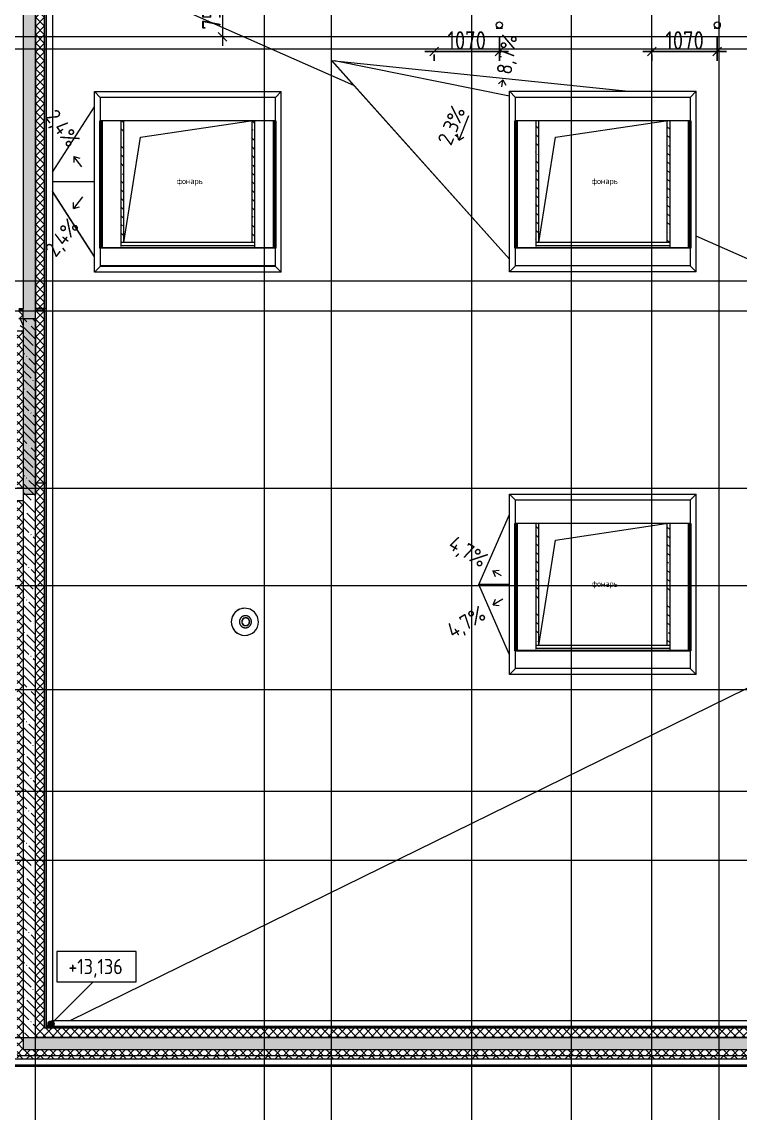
# Model space of a CAD drawing. Header units: millimetres. Extents: x -68946 to 690821, y -552984 to 293768.
# Drawn here: x 137493 to 149263, y -534997 to -517112 of the extents above; entities that cross this region are included whole.
import ezdxf

# ---------------------------------------------------------------- set-up
doc = ezdxf.new("R2010")
doc.units = ezdxf.units.MM
doc.linetypes.add('200_ШТРИХ_ш1п0_6_', pattern=[8, 5, -3])
doc.linetypes.add('ADSK_Линия сетки', pattern=[2500, 2000, -250, 0, -250])
doc.layers.get('Defpoints').update_dxf_attribs({"color": 250})
for name, color, linetype, lineweight in [('Аннотация', 250, 'Continuous', 20), ('Крыша', 7, 'Continuous', 5), ('Линии', 7, 'Continuous', 5), ('Обобщенные модели', 250, 'Continuous', 9), ('Оборудование', 7, 'Continuous', 9), ('Ограждение', 7, 'Continuous', 5), ('Окна', 7, 'Continuous', 5), ('Оси', 250, 'Continuous', 9), ('Отметки', 7, 'Continuous', 9), ('Размеры', 7, 'Continuous', 9), ('Стены внутренние', 7, 'Continuous', 9), ('Стены наружные', 7, 'Continuous', 9), ('Стены несущие', 7, 'Continuous', 13), ('Стены отделка', 7, 'Continuous', 13), ('Стены перегородки', 7, 'Continuous', 13), ('Стены штриховка', 250, 'Continuous', 9), ('Узлы', 250, 'Continuous', 18)]:
    doc.layers.add(name, color=color, linetype=linetype, lineweight=lineweight)
doc.styles.add('GOST Common_1', font='', dxfattribs={"width": 0.9, "height": 250})
doc.styles.add('GOST Common_2', font='', dxfattribs={"width": 0.8, "height": 350})
doc.styles.add('ISOCPEUR', font='isocpeur.ttf', dxfattribs={"width": 0.8, "height": 100})
doc.styles.add('ISOCPEUR_1', font='isocpeur.ttf', dxfattribs={"width": 0.9, "height": 250})
doc.styles.add('А3', font='ГОСТ тип А.ttf')
doc.styles.get('GOST Common_1').set_extended_font_data('GOST Common')
doc.styles.get('GOST Common_2').set_extended_font_data('GOST Common')
doc.dimstyles.new('ADSK_Основной_2_мм_1', dxfattribs={"dimscale": 304.8, "dimtxt": 201.142999, "dimasz": 0.463911, "dimexe": 0.492126, "dimexo": 0.492126, "dimgap": 0.098425, "dimtad": 1, "dimdec": 0, "dimdsep": 46, "dimtxsty": 'GOST Common_2', "dimblk1": 'OBLIQUE', "dimblk2": 'OBLIQUE', "dimsah": 1, "dimcen": 0.09, "dimdle": 0.492126, "dimazin": 0, "dimtfac": 1, "dimtdec": 4, "dimtix": 1, "dimtmove": 0, "dimatfit": 3, "dimfxl": 1, "dimtvp": 1, "dimtolj": 1, "dimtzin": 0, "dimlwd": 9, "dimlwe": 9, "dimarcsym": 2})
doc.dimstyles.new('ADSK_Основной_2_мм_2', dxfattribs={"dimscale": 304.8, "dimtxt": 201.142999, "dimasz": 0.463911, "dimexe": 0.492126, "dimexo": 0.492126, "dimgap": 0.098425, "dimtad": 1, "dimdec": 0, "dimdsep": 46, "dimtxsty": 'GOST Common_2', "dimblk1": 'OBLIQUE', "dimblk2": 'OBLIQUE', "dimsah": 1, "dimcen": 0.09, "dimdle": 0.492126, "dimazin": 0, "dimtfac": 1, "dimtdec": 4, "dimtix": 1, "dimtmove": 0, "dimatfit": 3, "dimfxl": 1, "dimtvp": 1, "dimtolj": 1, "dimtzin": 0, "dimarcsym": 2})
pattern_1 = [(45, (23667.23, -543980.64), (-70.71068, 70.71068), []), (135, (23667.23, -543980.64), (-70.71068, -70.71068), [])]
pattern_2 = [(135, (23667.23, -543980.64), (-142.56192, -142.56192), []), (135, (23809.8, -543980.64), (-142.56192, -142.56192), [252.016, -50.403, 3.353, -47.05])]

# ---------------------------------------------------------------- blocks, each defined once
blk = doc.blocks.new('_Wn_-As_OpeningMEP_floor__Rectangular - _Wn_-As_OpeningMEP_floor__Rectangular-37757487-АР3_Кладочный план кровли _17_930 С2-3')
at = {"layer": 'Узлы', "lineweight": 5}
for p, q in [((-776, 776), (1030, 1047)), ((-1050, -950), (-776, 776))]:
    blk.add_line(p, q, dxfattribs=at)
blk = doc.blocks.new('Обобщенные модели 9 - Обобщенные модели 1-37758781-АР3_Кладочный план кровли _17_930 С2-3')
at = {"layer": 'Обобщенные модели', "lineweight": 13}
for p, q in [((115126, 23164), (115126, 23250)), ((115146, 23250), (115126, 23250)), ((117646, 23250), (115446, 23250)), ((117966, 23250), (117946, 23250)), ((117966, 23250), (117966, 23164))]:
    blk.add_line(p, q, dxfattribs=at)
blk = doc.blocks.new('Обобщенные модели 10 - Обобщенные модели 2-37758816-АР3_Кладочный план кровли _17_930 С2-3')
at = {"layer": 'Обобщенные модели'}
for p, q in [((115116, 25247), (115116, 25630)), ((117976, 25630), (115116, 25630)), ((117976, 25630), (117976, 25247)), ((117976, 25247), (115116, 25247)), ((115146, 23188), (115146, 25247)), ((115446, 25247), (115446, 23188)), ((117646, 23182), (117646, 25247)), ((117946, 25247), (117946, 23182)), ((115116, 23157), (115116, 23158)), ((117976, 23158), (115116, 23158)), ((115116, 22870), (115116, 23157)), ((117976, 23157), (115116, 23157)), ((115121, 23159), (115121, 23160)), ((117971, 23160), (115121, 23160)), ((115121, 23157), (115121, 23159)), ((117971, 23159), (115121, 23159)), ((115126, 23160), (115126, 23164)), ((117966, 23164), (115126, 23164)), ((117966, 23160), (115126, 23160)), ((115146, 23164), (115146, 23188)), ((117646, 23200), (115446, 23200)), ((117946, 23182), (117946, 23164)), ((117966, 23164), (117966, 23160)), ((117971, 23160), (117971, 23159)), ((117971, 23159), (117971, 23157)), ((117976, 23158), (117976, 23157)), ((117976, 23157), (117976, 22870)), ((117976, 22870), (115116, 22870))]:
    blk.add_line(p, q, dxfattribs=at)
blk = doc.blocks.new('Обобщенные модели 11 - Обобщенные модели 1-37759055-АР3_Кладочный план кровли _17_930 С2-3')
at = {"layer": 'Обобщенные модели', "lineweight": 13}
for p, q in [((121926, 23164), (121926, 23250)), ((121946, 23250), (121926, 23250)), ((124446, 23250), (122246, 23250)), ((124766, 23250), (124746, 23250)), ((124766, 23250), (124766, 23164))]:
    blk.add_line(p, q, dxfattribs=at)
blk = doc.blocks.new('Обобщенные модели 12 - Обобщенные модели 2-37759090-АР3_Кладочный план кровли _17_930 С2-3')
at = {"layer": 'Обобщенные модели'}
for p, q in [((121916, 25247), (121916, 25630)), ((124776, 25630), (121916, 25630)), ((124776, 25630), (124776, 25247)), ((124776, 25247), (121916, 25247)), ((121946, 23188), (121946, 25247)), ((122246, 25247), (122246, 23188)), ((124446, 23182), (124446, 25247)), ((124746, 25247), (124746, 23182)), ((121916, 23157), (121916, 23158)), ((124776, 23158), (121916, 23158)), ((121916, 22870), (121916, 23157)), ((124776, 23157), (121916, 23157)), ((121921, 23159), (121921, 23160)), ((124771, 23160), (121921, 23160)), ((121921, 23157), (121921, 23159)), ((124771, 23159), (121921, 23159)), ((121926, 23160), (121926, 23164)), ((124766, 23164), (121926, 23164)), ((124766, 23160), (121926, 23160)), ((121946, 23164), (121946, 23188)), ((124446, 23200), (122246, 23200)), ((124746, 23182), (124746, 23164)), ((124766, 23164), (124766, 23160)), ((124771, 23160), (124771, 23159)), ((124771, 23159), (124771, 23157)), ((124776, 23158), (124776, 23157)), ((124776, 23157), (124776, 22870)), ((124776, 22870), (121916, 22870))]:
    blk.add_line(p, q, dxfattribs=at)
blk = doc.blocks.new('Обобщенные модели 15 - Обобщенные модели 1-37759519-АР3_Кладочный план кровли _17_930 С2-3')
at = {"layer": 'Обобщенные модели', "lineweight": 13}
for p, q in [((121926, 16564), (121926, 16650)), ((121946, 16650), (121926, 16650)), ((124446, 16650), (122246, 16650)), ((124766, 16650), (124746, 16650)), ((124766, 16650), (124766, 16564))]:
    blk.add_line(p, q, dxfattribs=at)
blk = doc.blocks.new('Обобщенные модели 16 - Обобщенные модели 2-37759554-АР3_Кладочный план кровли _17_930 С2-3')
at = {"layer": 'Обобщенные модели'}
for p, q in [((121916, 18647), (121916, 19030)), ((124776, 19030), (121916, 19030)), ((124776, 19030), (124776, 18647)), ((124776, 18647), (121916, 18647)), ((121946, 16588), (121946, 18647)), ((122246, 18647), (122246, 16588)), ((124446, 16582), (124446, 18647)), ((124746, 18647), (124746, 16582)), ((121916, 16557), (121916, 16558)), ((124776, 16558), (121916, 16558)), ((121916, 16270), (121916, 16557)), ((124776, 16557), (121916, 16557)), ((121921, 16559), (121921, 16560)), ((124771, 16560), (121921, 16560)), ((121921, 16557), (121921, 16559)), ((124771, 16559), (121921, 16559)), ((121926, 16560), (121926, 16564)), ((124766, 16564), (121926, 16564)), ((124766, 16560), (121926, 16560)), ((121946, 16564), (121946, 16588)), ((124446, 16600), (122246, 16600)), ((124746, 16582), (124746, 16564)), ((124766, 16564), (124766, 16560)), ((124771, 16560), (124771, 16559)), ((124771, 16559), (124771, 16557)), ((124776, 16558), (124776, 16557)), ((124776, 16557), (124776, 16270)), ((124776, 16270), (121916, 16270))]:
    blk.add_line(p, q, dxfattribs=at)
blk = doc.blocks.new('Ограждение - Ограждение-38154876-АР3_Кладочный план кровли _17_930 С2-3')
at = {"layer": 'Ограждение'}
for p, q in [((115016, 22765), (115016, 25725)), ((115116, 25625), (115016, 25725)), ((115016, 25725), (118076, 25725)), ((117976, 25625), (118076, 25725)), ((118076, 22765), (118076, 25725)), ((115116, 22865), (115016, 22765)), ((118076, 22765), (115016, 22765)), ((115116, 22870), (115116, 22865)), ((115116, 22865), (117976, 22865)), ((117976, 22870), (117976, 22865)), ((118076, 22765), (117976, 22865))]:
    blk.add_line(p, q, dxfattribs=at)
blk = doc.blocks.new('Ограждение - Ограждение-38154886-АР3_Кладочный план кровли _17_930 С2-3')
at = {"layer": 'Ограждение'}
for p, q in [((121816, 22770), (121816, 25730)), ((121916, 25630), (121816, 25730)), ((121816, 25730), (124876, 25730)), ((124776, 25630), (124876, 25730)), ((124876, 22770), (124876, 25730)), ((121916, 22870), (121816, 22770)), ((124876, 22770), (121816, 22770)), ((124876, 22770), (124776, 22870))]:
    blk.add_line(p, q, dxfattribs=at)
blk = doc.blocks.new('Ограждение - Ограждение-38154896-АР3_Кладочный план кровли _17_930 С2-3')
at = {"layer": 'Ограждение'}
for p, q in [((121816, 16170), (121816, 19130)), ((121916, 19030), (121816, 19130)), ((121816, 19130), (124876, 19130)), ((124776, 19030), (124876, 19130)), ((124876, 16170), (124876, 19130)), ((121916, 16270), (121816, 16170)), ((124876, 16170), (121816, 16170)), ((124876, 16170), (124776, 16270))]:
    blk.add_line(p, q, dxfattribs=at)
blk = doc.blocks.new('Ограждение - Ограждение-38231326-АР3_Кладочный план кровли _17_930 С2-3')
at = {"layer": 'Ограждение'}
for p, q in [((114228, 10403), (114228, 27197)), ((114328, 27097), (114328, 10503)), ((114328, 10503), (114228, 10403)), ((136230, 10403), (114228, 10403)), ((114328, 10503), (136230, 10503))]:
    blk.add_line(p, q, dxfattribs=at)
blk = doc.blocks.new('TN_Аэратор кровельный ТехноНИКОЛЬ - Аэратор кровельный ТехноНИКОЛЬ 160х460мм-36023644-АР3_Кладочный план кровли _17_930 С2-3')
at = {"layer": 'Оборудование'}
for p, q in [((74130, 40915), (74130, 40915)), ((74175, 40763), (74175, 40763)), ((74200, 40636), (74200, 40636)), ((74216, 40478), (74217, 40478))]:
    blk.add_line(p, q, dxfattribs=at)
at = {"layer": 'Оборудование', "flags": 128}
for points in [[(74281, 40698), (74281, 40702), (74281, 40706), (74281, 40710), (74280, 40714), (74279, 40718), (74279, 40722), (74278, 40726), (74276, 40729), (74275, 40733), (74274, 40737), (74272, 40740), (74270, 40744), (74268, 40747), (74266, 40751), (74264, 40754), (74262, 40757), (74259, 40760), (74257, 40764), (74254, 40766), (74251, 40769), (74249, 40772), (74246, 40775), (74242, 40777), (74239, 40779), (74236, 40781), (74233, 40784), (74229, 40785), (74226, 40787), (74222, 40789), (74218, 40790), (74215, 40792), (74211, 40793), (74207, 40794), (74203, 40795), (74199, 40796), (74196, 40796), (74192, 40797), (74188, 40797), (74184, 40797), (74180, 40797), (74176, 40797), (74172, 40797), (74168, 40796), (74164, 40795), (74160, 40795), (74156, 40794), (74153, 40792), (74149, 40791), (74145, 40790), (74142, 40788), (74138, 40786), (74135, 40785), (74131, 40783), (74128, 40781), (74125, 40778), (74121, 40776), (74118, 40773), (74115, 40771), (74113, 40768), (74110, 40765), (74107, 40762), (74105, 40759), (74102, 40756), (74100, 40753), (74098, 40749), (74096, 40746), (74094, 40742), (74093, 40739), (74091, 40735), (74090, 40732), (74088, 40728), (74087, 40724), (74086, 40720), (74086, 40716), (74085, 40712), (74084, 40708), (74084, 40705), (74084, 40701), (74084, 40698)], [(74084, 40698), (74084, 40695), (74084, 40691), (74085, 40687), (74085, 40683), (74086, 40679), (74087, 40675), (74088, 40671), (74089, 40667), (74090, 40664), (74092, 40660), (74093, 40656), (74095, 40653), (74097, 40649), (74099, 40646), (74101, 40643), (74104, 40640), (74106, 40636), (74108, 40633), (74111, 40630), (74114, 40628), (74117, 40625), (74120, 40622), (74123, 40620), (74126, 40618), (74129, 40615), (74133, 40613), (74136, 40611), (74140, 40610), (74143, 40608), (74147, 40606), (74151, 40605), (74154, 40604), (74158, 40603), (74162, 40602), (74166, 40601), (74170, 40601), (74174, 40600), (74178, 40600), (74182, 40600), (74186, 40600), (74189, 40600), (74193, 40600), (74197, 40601), (74201, 40601), (74205, 40602), (74209, 40603), (74213, 40604), (74216, 40606), (74220, 40607), (74224, 40609), (74227, 40610), (74231, 40612), (74234, 40614), (74238, 40616), (74241, 40619), (74244, 40621), (74247, 40624), (74250, 40626), (74253, 40629), (74255, 40632), (74258, 40635), (74261, 40638), (74263, 40641), (74265, 40644), (74267, 40648), (74269, 40651), (74271, 40654), (74273, 40658), (74274, 40662), (74276, 40665), (74277, 40669), (74278, 40673), (74279, 40677), (74280, 40681), (74280, 40684), (74281, 40688), (74281, 40692), (74281, 40696), (74281, 40698)]]:
    blk.add_lwpolyline(points, dxfattribs=at)
at = {"layer": 'Оборудование'}
for centre, major_axis, start_param, end_param in [((74173, 40697), (-43, 218), 4.516907, 7.6585), ((74173, 40697), (-43, 218), 0.253317, 1.375315), ((74173, 40697), (-43, 218), 6.087704, 6.312103), ((74173, 40697), (-43, 218), 1.375315, 4.516907), ((74173, 40697), (-43, 218), 1.375315, 2.721712), ((74187, 40699), (-12.6, 63.8), 6.087704, 7.6585), ((74187, 40699), (-12.6, 63.8), 1.375315, 3.33881), ((74188, 40699), (-12.6, 63.8), 4.516907, 7.6585), ((74188, 40699), (-12.6, 63.8), 1.375315, 4.516907), ((74188, 40699), (-12, 60.8), 4.516907, 7.6585), ((74188, 40699), (-12, 60.8), 1.375315, 4.516907), ((74187, 40699), (-12, 60.8), 4.516907, 5.933399), ((74187, 40699), (-12, 60.8), 3.172849, 4.516907), ((74173, 40697), (-43, 218), 2.946111, 3.170511)]:
    blk.add_ellipse(centre, major_axis=major_axis, ratio=0.999485, start_param=start_param, end_param=end_param, dxfattribs=at)
blk = doc.blocks.new('Высотные отметки - Рамка-32693647-АР3_Кладочный план кровли _17_930 С2-3')
at = {"layer": 'Аннотация'}
for p, q in [((-6.5, 0), (-6.5, 5)), ((-6.5, 5), (6.5, 5)), ((6.5, 5), (6.5, 0)), ((6.5, 0), (-6.5, 0))]:
    blk.add_line(p, q, dxfattribs=at)
blk = doc.blocks.new('_Oblique')
at = {"color": 0, "linetype": 'ByBlock', "lineweight": -2}
blk.add_line((-0.5, -0.5), (0.5, 0.5), dxfattribs=at)
blk = doc.blocks.new('*D6278')
at = {"layer": 'Defpoints', "color": 0, "lineweight": 30, "transparency": 16777216}
for p in [(139917, -516606), (140781, -517356), (140881, -517356)]:
    blk.add_point(p, dxfattribs=at)
at = {"layer": 'Размеры', "color": 0, "lineweight": 9, "transparency": 16777216}
for p, q in [((140781, -516456), (140781, -517506)), ((140067, -516606), (140931, -516606)), ((140731, -517356), (140631, -517356))]:
    blk.add_line(p, q, dxfattribs=at)
at = {"layer": 'Размеры', "color": 0, "lineweight": 9, "transparency": 16777216, "xscale": 141.4, "yscale": 141.4, "zscale": 141.4}
for p, rotation in [((140781, -516606), 90), ((140781, -517356), 270)]:
    blk.add_blockref('_Oblique', p, dxfattribs=dict(at, rotation=rotation))
at = {"layer": 'Размеры', "color": 0, "transparency": 16777216, "insert": (140599, -516981), "char_height": 304.8, "width": 454.11, "attachment_point": 5, "rotation": 90, "style": 'А3'}
blk.add_mtext('\\A1;750', dxfattribs=at)
blk = doc.blocks.new('*D6198')
at = {"layer": 'Defpoints', "color": 0, "lineweight": 30, "transparency": 16777216}
for p in [(148887, -517214), (147817, -517500), (148887, -517600)]:
    blk.add_point(p, dxfattribs=at)
at = {"layer": 'Размеры', "color": 0, "lineweight": -2, "transparency": 16777216}
for p, q in [((148887, -517364), (148887, -517750)), ((147667, -517600), (149037, -517600)), ((147817, -517650), (147817, -517750))]:
    blk.add_line(p, q, dxfattribs=at)
at = {"layer": 'Размеры', "color": 0, "lineweight": -2, "transparency": 16777216, "xscale": 141.4, "yscale": 141.4, "zscale": 141.4, "rotation": 180}
blk.add_blockref('_Oblique', (147817, -517600), dxfattribs=at)
at = {"layer": 'Размеры', "color": 0, "lineweight": -2, "transparency": 16777216, "xscale": 141.4, "yscale": 141.4, "zscale": 141.4}
blk.add_blockref('_Oblique', (148887, -517600), dxfattribs=at)
at = {"layer": 'Размеры', "color": 0, "transparency": 16777216, "insert": (148352, -517418), "char_height": 304.8, "width": 560.47, "attachment_point": 5, "style": 'А3'}
blk.add_mtext('\\A1;1070', dxfattribs=at)
blk = doc.blocks.new('*D6407')
at = {"layer": 'Defpoints', "color": 0, "lineweight": 30, "transparency": 16777216}
for p in [(168637, -528836), (168917, -529106), (168917, -529724)]:
    blk.add_point(p, dxfattribs=at)
at = {"layer": 'Размеры', "color": 0, "lineweight": 9, "transparency": 16777216}
for p, q in [((168637, -528986), (168637, -529874)), ((168917, -529256), (168917, -529874)), ((168637, -529724), (109903, -529724)), ((168917, -529724), (168487, -529724))]:
    blk.add_line(p, q, dxfattribs=at)
at = {"layer": 'Размеры', "color": 0, "lineweight": 9, "transparency": 16777216, "xscale": 141.4, "yscale": 141.4, "zscale": 141.4, "rotation": 180}
blk.add_blockref('_Oblique', (168637, -529724), dxfattribs=at)
at = {"layer": 'Размеры', "color": 0, "lineweight": 9, "transparency": 16777216, "xscale": 141.4, "yscale": 141.4, "zscale": 141.4}
blk.add_blockref('_Oblique', (168917, -529724), dxfattribs=at)
at = {"layer": 'Размеры', "color": 0, "transparency": 16777216, "insert": (110223, -529541), "char_height": 304.8, "attachment_point": 5, "style": 'А3'}
blk.add_mtext('\\A1;280', dxfattribs=at)
blk = doc.blocks.new('*D6430')
at = {"layer": 'Defpoints', "color": 0, "lineweight": 30, "transparency": 16777216}
for p in [(145317, -517214), (144247, -517500), (145317, -517600)]:
    blk.add_point(p, dxfattribs=at)
at = {"layer": 'Размеры', "color": 0, "lineweight": -2, "transparency": 16777216}
for p, q in [((145317, -517364), (145317, -517750)), ((144097, -517600), (145467, -517600)), ((144247, -517650), (144247, -517750))]:
    blk.add_line(p, q, dxfattribs=at)
at = {"layer": 'Размеры', "color": 0, "lineweight": -2, "transparency": 16777216, "xscale": 141.4, "yscale": 141.4, "zscale": 141.4, "rotation": 180}
blk.add_blockref('_Oblique', (144247, -517600), dxfattribs=at)
at = {"layer": 'Размеры', "color": 0, "lineweight": -2, "transparency": 16777216, "xscale": 141.4, "yscale": 141.4, "zscale": 141.4}
blk.add_blockref('_Oblique', (145317, -517600), dxfattribs=at)
at = {"layer": 'Размеры', "color": 0, "transparency": 16777216, "insert": (144782, -517418), "char_height": 304.8, "width": 560.47, "attachment_point": 5, "style": 'А3'}
blk.add_mtext('\\A1;1070', dxfattribs=at)
blk = doc.blocks.new('*D6452')
at = {"layer": 'Defpoints', "color": 0, "lineweight": 30, "transparency": 16777216}
for p in [(145761, -515606), (145771, -515656), (146492, -515656)]:
    blk.add_point(p, dxfattribs=at)
at = {"layer": 'Размеры', "color": 0, "lineweight": 9, "transparency": 16777216}
for p, q in [((145911, -515606), (146642, -515606)), ((146492, -515606), (146492, -515464)), ((146492, -515606), (146492, -515656)), ((145921, -515656), (146642, -515656)), ((146492, -515656), (146492, -552966))]:
    blk.add_line(p, q, dxfattribs=at)
at = {"layer": 'Размеры', "color": 0, "lineweight": 9, "transparency": 16777216, "xscale": 141.4, "yscale": 141.4, "zscale": 141.4}
for p, rotation in [((146492, -515606), 270), ((146492, -515656), 90)]:
    blk.add_blockref('_Oblique', p, dxfattribs=dict(at, rotation=rotation))
at = {"layer": 'Размеры', "color": 0, "transparency": 16777216, "insert": (146309, -552753), "char_height": 304.8, "attachment_point": 5, "rotation": 90, "style": 'А3'}
blk.add_mtext('\\A1;50', dxfattribs=at)

msp = doc.modelspace()

# ---------------------------------------------------------------- hatches: boundary and pattern name
at = {"layer": 'Отметки'}
h = msp.add_hatch(color=256, dxfattribs=at)
edge = h.paths.add_edge_path()
edge.add_arc((137972.6278, -533534.7522), 50, 0, 360)
at = {"layer": 'Стены внутренние', "lineweight": 5}
h = msp.add_hatch(dxfattribs=at)
h.set_pattern_fill('FP_1', color=256, style=0, pattern_type=2)
h.set_pattern_definition(pattern_2)
h.paths.add_polyline_path([(137717.2304, -524855.6404), (137717.2304, -485405.6404), (137517.2304, -485405.6404), (137517.2304, -524855.6404)])
h = msp.add_hatch(dxfattribs=at)
h.set_pattern_fill('FP_1', color=256, style=0, pattern_type=2)
h.set_pattern_definition(pattern_2)
h.paths.add_polyline_path([(139163.3913, -520730.641), (139163.1198, -518733.6279), (139113.3913, -518733.6279), (139113.3913, -520730.641)])
h = msp.add_hatch(dxfattribs=at)
h.set_pattern_fill('FP_1', color=256, style=0, pattern_type=2)
h.set_pattern_definition(pattern_2)
h.paths.add_polyline_path([(141263.3913, -520730.641), (141313.3913, -520730.641), (141313.3913, -518733.6279), (141263.3913, -518733.6279), (141263.3913, -519834.7487)])
h = msp.add_hatch(dxfattribs=at)
h.set_pattern_fill('FP_1', color=256, style=0, pattern_type=2)
h.set_pattern_definition(pattern_2)
h.paths.add_polyline_path([(145963.1549, -520730.641), (145962.8834, -518733.6279), (145913.1549, -518733.6279), (145913.1549, -520730.641)])
h = msp.add_hatch(dxfattribs=at)
h.set_pattern_fill('FP_1', color=256, style=0, pattern_type=2)
h.set_pattern_definition(pattern_2)
h.paths.add_polyline_path([(148113.1549, -520730.641), (148113.1549, -518733.6279), (148063.1549, -518733.6279), (148063.1549, -520730.641)])
h = msp.add_hatch(dxfattribs=at)
h.set_pattern_fill('FP_1', color=256, style=0, pattern_type=2)
h.set_pattern_definition(pattern_2)
h.paths.add_polyline_path([(137717.2304, -524855.6404), (137717.2304, -521980.141), (137517.2304, -521980.141), (137517.2304, -524855.6404)])
h = msp.add_hatch(dxfattribs=at)
h.set_pattern_fill('FP_1', color=256, style=0, pattern_type=2)
h.set_pattern_definition(pattern_2)
h.paths.add_polyline_path([(137717.2304, -533755.6404), (137717.2304, -524855.6404), (137517.2304, -524855.6404), (137517.2304, -533755.6404)])
h = msp.add_hatch(dxfattribs=at)
h.set_pattern_fill('FP_1', color=256, style=0, pattern_type=2)
h.set_pattern_definition(pattern_2)
h.paths.add_polyline_path([(145963.1549, -527330.641), (145962.8834, -525333.6279), (145913.1549, -525333.6279), (145913.1549, -527330.641)])
h = msp.add_hatch(dxfattribs=at)
h.set_pattern_fill('FP_1', color=256, style=0, pattern_type=2)
h.set_pattern_definition(pattern_2)
h.paths.add_polyline_path([(148063.1549, -527330.641), (148113.1549, -527330.641), (148113.1549, -525333.6279), (148063.1549, -525333.6279), (148063.1549, -526463.9772)])
h = msp.add_hatch(dxfattribs=at)
h.set_pattern_fill('FP_1', color=256, style=0, pattern_type=2)
h.set_pattern_definition(pattern_2)
h.paths.add_polyline_path([(159374.2441, -533955.6404), (160017.2079, -533955.6404), (160017.2079, -533755.6404), (137517.2304, -533755.6404), (137517.2304, -533955.6404), (148032.3042, -533955.6404)])
at = {"layer": 'Стены наружные', "lineweight": 5}
h = msp.add_hatch(dxfattribs=at)
h.set_pattern_fill('FP_33', color=256, style=0, pattern_type=2)
h.set_pattern_definition(pattern_1)
h.paths.add_polyline_path([(137867.2079, -524666.6404), (137867.2079, -516605.5936), (137717.2304, -516605.5936), (137717.2079, -524666.6404)])
h = msp.add_hatch(dxfattribs=at)
h.set_pattern_fill('FP_33', color=256, style=0, pattern_type=2)
h.set_pattern_definition(pattern_1)
h.paths.add_polyline_path([(137867.2304, -521980.141), (137867.2304, -521830.141), (137717.2304, -521830.141), (137717.2304, -521980.141)])
h.paths.add_polyline_path([(137517.2304, -521980.141), (137517.2304, -521830.141), (137445.2298, -521830.141), (137445.2298, -521980.141)])
h = msp.add_hatch(dxfattribs=at)
h.set_pattern_fill('FP_33', color=256, style=0, pattern_type=2)
h.set_pattern_definition(pattern_1)
h.paths.add_polyline_path([(137867.2304, -533755.6404), (137867.2304, -521980.141), (137717.2304, -521980.141), (137717.2304, -533755.6404)])
h = msp.add_hatch(dxfattribs=at)
h.set_pattern_fill('FP_33', color=256, style=0, pattern_type=2)
h.set_pattern_definition(pattern_1)
h.paths.add_polyline_path([(137517.2304, -524755.6404), (137517.2304, -522183.6408), (137417.2304, -522183.6408), (137417.2304, -524755.6404)])
h = msp.add_hatch(dxfattribs=at)
h.set_pattern_fill('FP_33', color=256, style=0, pattern_type=2)
h.set_pattern_definition(pattern_1)
h.paths.add_polyline_path([(137417.2304, -534055.6404), (137517.2304, -534055.6404), (137517.2304, -524959.6404), (137417.2304, -524959.6404), (137417.2304, -533645.6414)])
h = msp.add_hatch(dxfattribs=at)
h.set_pattern_fill('FP_33', color=256, style=0, pattern_type=2)
h.set_pattern_definition(pattern_1)
h.paths.add_polyline_path([(159986.5175, -533755.6404), (160017.2079, -533755.6404), (160017.2079, -533605.6404), (137867.2304, -533605.6404), (137867.2304, -533755.6404), (159917.2079, -533755.6404)])
h = msp.add_hatch(dxfattribs=at)
h.set_pattern_fill('FP_33', color=256, style=0, pattern_type=2)
h.set_pattern_definition(pattern_1)
h.paths.add_polyline_path([(159374.2441, -534055.6404), (159897.2079, -534055.6404), (159897.2079, -533955.6404), (137517.2304, -533955.6404), (137517.2304, -534055.6404), (148032.3042, -534055.6404)])
h = msp.add_hatch(dxfattribs=at)
h.set_pattern_fill('FP_34', color=256, style=0, pattern_type=2)
h.set_pattern_definition([(135, (23667.23, -543980.64), (-84.85281, -84.85281), []), (225, (23667.23, -543980.64), (84.85281, -84.85281), [])])
h.paths.add_polyline_path([(159374.2441, -534105.6404), (159897.2079, -534105.6404), (159897.2079, -534055.6404), (137417.2304, -534055.6404), (137417.2304, -534105.6404), (148032.3042, -534105.6404)])

# ---------------------------------------------------------------- linework, layer by layer
at = {"layer": 'Крыша'}
for p, q in [((142931.7161, -518153.4996), (140049.9433, -516883.5936)), ((145483.1549, -521003.9227), (142567.2308, -517746.303)), ((142567.2308, -517746.303), (147430.6265, -518250.641)), ((145483.1549, -520998.9227), (142572.1643, -517746.8146)), ((145483.1549, -518330.437), (142618.0751, -517751.5756)), ((137995.2304, -519577.4512), (138683.3913, -518506.2958)), ((138683.3913, -519733.141), (137995.2304, -519733.141)), ((138683.3913, -520959.9862), (137995.2304, -519888.8308)), ((138683.3913, -520964.9862), (137995.2304, -519893.8308)), ((156744.1813, -524240.2153), (148543.1549, -520626.2828)), ((137467.2304, -521980.3039), (137517.2304, -522092.2962)), ((137517.2304, -522125.8225), (137467.2304, -522095.4369)), ((144983.1549, -526335.641), (145483.1549, -525185.641)), ((145483.1549, -527485.641), (144983.1549, -526335.641)), ((145483.1549, -526335.641), (144983.1549, -526335.641)), ((138283.6562, -533477.6404), (152140.0395, -526676.9715)), ((138063.6059, -533585.6404), (138079.9059, -533577.6404))]:
    msp.add_line(p, q, dxfattribs=at)
at = {"layer": 'Линии', "linetype": '200_ШТРИХ_ш1п0_6_', "lineweight": 9}
for p, q in [((145267.4743, -517213.641), (145367.4743, -517213.641)), ((148837.4743, -517213.641), (148937.4743, -517213.641))]:
    msp.add_line(p, q, dxfattribs=at)
at = {"layer": 'Линии', "lineweight": 9}
for centre in [(145317.4743, -517163.641), (148887.4743, -517163.641)]:
    msp.add_circle(centre, 50, dxfattribs=at)
at = {"layer": 'Оси', "linetype": 'ADSK_Линия сетки', "ltscale": 100}
for p, q in [((141467.2304, -547719.4803), (141467.2304, -482778.6358)), ((142567.2308, -547719.4803), (142567.2308, -482778.6358)), ((147817.2303, -547719.4803), (147817.2303, -482778.6358)), ((148917.2308, -547719.4803), (148917.2308, -482778.6358)), ((137717.2304, -546449.4803), (137717.2304, -483208.2539)), ((179734.0447, -517355.5211), (122987.2298, -517355.5211)), ((88763.207, -517555.6404), (180488.1093, -517555.6404)), ((88763.207, -521355.6404), (180488.1093, -521355.6404)), ((180488.1093, -521855.5211), (122987.2298, -521855.5211)), ((88763.207, -524755.6404), (180488.1093, -524755.6404)), ((180488.1093, -526355.5807), (122987.2298, -526355.5807)), ((88763.207, -528055.6404), (180488.1093, -528055.6404)), ((180488.1093, -530855.5211), (122987.2298, -530855.5211)), ((88763.207, -533755.6404), (180488.1093, -533755.6404))]:
    msp.add_line(p, q, dxfattribs=at)
at = {"layer": 'Отметки'}
for p, q in [((137972.6278, -533534.7522), (138661.374, -532846.006)), ((138661.374, -532846.006), (138718.6914, -532846.006))]:
    msp.add_line(p, q, dxfattribs=at)
msp.add_circle((137972.6278, -533534.7522), 50, dxfattribs=at)
at = {"layer": 'Размеры'}
for p, q in [((144867.2308, -547719.4803), (144867.2308, -482778.6358)), ((145376.2356, -518060.7762), (145303.5451, -518130.6643)), ((145358.8029, -518175.6911), (145376.2356, -518060.7762)), ((145376.2356, -518060.7762), (145424.9286, -518149.0783)), ((144812.502, -518654.9957), (144650.7816, -519053.0242)), ((144650.7816, -519053.0242), (144624.024, -518955.8013)), ((144650.7816, -519053.0242), (144737.7664, -519002.0152)), ((138345.4625, -519317.8698), (138344.8323, -519418.7056)), ((138345.4625, -519317.8698), (138442.6993, -519344.5768)), ((138475.6246, -519489.7137), (138345.4625, -519317.8698)), ((138341.7332, -520171.664), (138341.1029, -520070.8282)), ((138487.0231, -519979.848), (138341.7332, -520171.664)), ((138341.7332, -520171.664), (138438.97, -520144.957)), ((145212.9274, -526109.7142), (145313.0715, -526097.9064)), ((145212.9274, -526109.7142), (145250.252, -526203.3898)), ((145351.7003, -526192.3588), (145212.9274, -526109.7142)), ((145215.4029, -526666.9358), (145252.7275, -526573.2601)), ((145371.5237, -526573.9598), (145215.4029, -526666.9358)), ((145215.4029, -526666.9358), (145315.547, -526678.7436))]:
    msp.add_line(p, q, dxfattribs=at)
at = {"layer": 'Стены несущие', "lineweight": 50}
for p, q in [((138783.3913, -518733.6279), (138783.3913, -520822.6014)), ((141643.3913, -520822.6014), (141643.3913, -518733.6279)), ((145583.1549, -518733.6279), (145583.1549, -520822.6014)), ((148443.1549, -520822.6014), (148443.1549, -518733.6279)), ((145583.1549, -525333.6279), (145583.1549, -527422.6014)), ((148443.1549, -527422.6014), (148443.1549, -525333.6279))]:
    msp.add_line(p, q, dxfattribs=at)
at = {"layer": 'Стены отделка', "lineweight": 5}
for p, q in [((137517.2304, -522183.6408), (137417.2304, -522183.6408)), ((137517.2304, -524755.6404), (137417.2304, -524755.6404)), ((137517.2304, -524959.6404), (137417.2304, -524959.6404)), ((137247.2304, -534225.6404), (159897.2079, -534225.6404))]:
    msp.add_line(p, q, dxfattribs=at)
at = {"layer": 'Стены перегородки'}
for p, q in [((137517.2304, -485405.6404), (137517.2304, -521810.141)), ((137717.2304, -516605.5936), (137717.2304, -521810.141)), ((137717.2079, -524666.6404), (137717.2079, -516783.5936)), ((137887.2079, -516755.5936), (137887.2079, -524666.6404)), ((139163.3913, -520730.641), (139163.3913, -518733.6279)), ((141263.3913, -518733.6279), (141263.3913, -520730.641)), ((145963.1549, -520730.641), (145963.1549, -518733.6279)), ((148063.1549, -518733.6279), (148063.1549, -520730.641)), ((137445.2298, -521810.141), (137517.2304, -521810.141)), ((137887.2304, -521810.141), (137717.2304, -521810.141)), ((137887.2304, -521810.141), (137887.2304, -533585.6404)), ((137717.2304, -521980.141), (137445.2298, -521980.141)), ((137517.2304, -521980.141), (137517.2304, -524855.6404)), ((137717.2304, -524855.6404), (137717.2304, -521980.141)), ((137717.2079, -524666.6404), (137887.2079, -524666.6404)), ((137517.2304, -524855.6404), (137517.2304, -533955.6404)), ((137717.2304, -524855.6404), (137517.2304, -524855.6404)), ((137717.2304, -533755.6404), (137717.2304, -524855.6404)), ((145963.1549, -527330.641), (145963.1549, -525333.6279)), ((148063.1549, -525333.6279), (148063.1549, -527330.641)), ((137887.2304, -533585.6404), (159917.2079, -533585.6404)), ((160017.2079, -533755.6404), (137717.2304, -533755.6404)), ((137517.2304, -533955.6404), (160017.2079, -533955.6404)), ((137367.2304, -534105.6404), (159897.2079, -534105.6404)), ((159897.2079, -534055.6404), (137417.2304, -534055.6404))]:
    msp.add_line(p, q, dxfattribs=at)
at = {"layer": 'Стены штриховка'}
for p, q in [((137867.2079, -524666.6404), (137867.2079, -516755.5936)), ((138788.3913, -520820.6889), (138788.3913, -518733.6279)), ((138793.3913, -520730.641), (138793.3913, -518733.6279)), ((141633.3913, -520730.641), (141633.3913, -518733.6279)), ((141638.3913, -520820.6889), (141638.3913, -518733.6279)), ((145588.1549, -520820.6889), (145588.1549, -518733.6279)), ((145593.1549, -520730.641), (145593.1549, -518733.6279)), ((148433.1549, -520730.641), (148433.1549, -518733.6279)), ((148438.1549, -520820.6889), (148438.1549, -518733.6279)), ((137445.2298, -521830.141), (137517.2304, -521830.141)), ((137517.2304, -521980.141), (137517.2304, -521810.141)), ((137717.2304, -521980.141), (137717.2304, -521810.141)), ((137717.2304, -521830.141), (137867.2304, -521830.141)), ((137867.2304, -533605.6404), (137867.2304, -521830.141)), ((137717.2304, -521980.141), (137717.2304, -524855.6404)), ((145588.1549, -527420.6889), (145588.1549, -525333.6279)), ((145593.1549, -527330.641), (145593.1549, -525333.6279)), ((148433.1549, -527330.641), (148433.1549, -525333.6279)), ((148438.1549, -527420.6889), (148438.1549, -525333.6279)), ((159917.2079, -533605.6404), (137867.2304, -533605.6404)), ((137267.2304, -534205.6404), (159897.2079, -534205.6404))]:
    msp.add_line(p, q, dxfattribs=at)

# ---------------------------------------------------------------- block references
at = {"layer": 'Обобщенные модели'}
for name in ['Обобщенные модели 10 - Обобщенные модели 2-37758816-АР3_Кладочный план кровли _17_930 С2-3', 'Обобщенные модели 12 - Обобщенные модели 2-37759090-АР3_Кладочный план кровли _17_930 С2-3', 'Обобщенные модели 9 - Обобщенные модели 1-37758781-АР3_Кладочный план кровли _17_930 С2-3', 'Обобщенные модели 11 - Обобщенные модели 1-37759055-АР3_Кладочный план кровли _17_930 С2-3', 'Обобщенные модели 16 - Обобщенные модели 2-37759554-АР3_Кладочный план кровли _17_930 С2-3', 'Обобщенные модели 15 - Обобщенные модели 1-37759519-АР3_Кладочный план кровли _17_930 С2-3']:
    msp.add_blockref(name, (23667.2298, -543980.641), dxfattribs=at)
at = {"layer": 'Оборудование'}
msp.add_blockref('TN_Аэратор кровельный ТехноНИКОЛЬ - Аэратор кровельный ТехноНИКОЛЬ 160х460мм-36023644-АР3_Кладочный план кровли _17_930 С2-3', (66974.4477, -567641.6483), dxfattribs=at)
at = {"layer": 'Ограждение'}
for name in ['Ограждение - Ограждение-38231326-АР3_Кладочный план кровли _17_930 С2-3', 'Ограждение - Ограждение-38154876-АР3_Кладочный план кровли _17_930 С2-3', 'Ограждение - Ограждение-38154886-АР3_Кладочный план кровли _17_930 С2-3', 'Ограждение - Ограждение-38154896-АР3_Кладочный план кровли _17_930 С2-3']:
    msp.add_blockref(name, (23667.2298, -543980.641), dxfattribs=at)
at = {"layer": 'Окна'}
for p in [(140213.3913, -519780.641), (147013.1549, -519780.641), (147013.1549, -526380.641)]:
    msp.add_blockref('_Wn_-As_OpeningMEP_floor__Rectangular - _Wn_-As_OpeningMEP_floor__Rectangular-37757487-АР3_Кладочный план кровли _17_930 С2-3', p, dxfattribs=at)
at = {"layer": 'Отметки', "extrusion": (0, 0, -1), "xscale": 99.99999999999993, "yscale": 99.99999999999993, "zscale": 99.99999999999993}
msp.add_blockref('Высотные отметки - Рамка-32693647-АР3_Кладочный план кровли _17_930 С2-3', (-138718.6914, -532846.006), dxfattribs=at)

# ---------------------------------------------------------------- texts
at = {"layer": 'Аннотация', "char_height": 100, "width": 448.945, "attachment_point": 1, "style": 'ISOCPEUR'}
for insert in [(140034.2124, -519671.6855), (146833.976, -519671.6855), (146833.976, -526271.6855)]:
    msp.add_mtext('фонарь', dxfattribs=dict(at, insert=insert))
at = {"layer": 'Отметки', "insert": (138254.8161, -532469.2989), "char_height": 250, "width": 1113.300668, "attachment_point": 1, "line_spacing_factor": 1.022761, "style": 'GOST Common_1'}
msp.add_mtext('+13,136', dxfattribs=at)
at = {"layer": 'Размеры', "char_height": 250, "attachment_point": 1, "line_spacing_factor": 1.149209, "style": 'ISOCPEUR_1'}
for s, insert, width, rotation in [('8,7%', (145267.2808, -517950.3414), 854.495671, 81.37394359), ('2,4%', (138063.2528, -518520.0332), 884.373142, 307.14187625), ('2,3%', (144295.0302, -519060.9189), 854.495671, 67.88791497), ('2,4%', (137850.2956, -520834.3781), 884.373142, 52.85812375), ('4,7%', (144587.6961, -525515.0465), 884.373142, 329.22455591), ('4,7%', (144426.911, -527007.2071), 884.373142, 30.77544409)]:
    msp.add_mtext(s, dxfattribs=dict(at, insert=insert, width=width, rotation=rotation))

# ---------------------------------------------------------------- dimensions: what is measured, and where the dimension line sits
at = {"layer": 'Размеры'}
dim = msp.add_linear_dim(base=(146491.8474, -515655.641), p1=(145761.3032, -515605.64), p2=(145771.1968, -515655.641), angle=90, dimstyle='ADSK_Основной_2_мм_1', override={"dimtxt": 1, "dimlfac": 1, "dimpost": '<>', "dimtxsty": 'А3', "dimfxl": 1680}, dxfattribs=at)
dim.commit()
dim.dimension.update_dxf_attribs({"geometry": '*D6452', "text_midpoint": (146491.8474, -552753.4727), "dimtype": 160})
dim = msp.add_linear_dim(base=(140781.0295, -517355.5211), p1=(139916.9889, -516605.5936), p2=(140881.0144, -517355.5211), angle=90, dimstyle='ADSK_Основной_2_мм_1', override={"dimtxt": 1, "dimlfac": 1, "dimpost": '<>', "dimtxsty": 'А3', "dimfxl": 1221.366575}, dxfattribs=at)
dim.commit()
dim.dimension.update_dxf_attribs({"geometry": '*D6278', "text_midpoint": (140598.6295, -516980.5574)})
for base, p1, p2, picture, middle in [((145317.4743, -517600.1027), (144247.2303, -517500.1178), (145317.4743, -517213.641), '*D6430', (144782.3523, -517417.7027)), ((148887.4743, -517600.1027), (147817.2303, -517500.1178), (148887.4743, -517213.641), '*D6198', (148352.3523, -517417.7027))]:
    dim = msp.add_linear_dim(base=base, p1=p1, p2=p2, dimstyle='ADSK_Основной_2_мм_2', override={"dimtxt": 1, "dimlfac": 1, "dimpost": '<>', "dimtxsty": 'А3', "dimfxl": 1107.921956}, dxfattribs=at)
    dim.commit()
    dim.dimension.update_dxf_attribs({"geometry": picture, "text_midpoint": middle})
dim = msp.add_linear_dim(base=(168917.2308, -529723.7025), p1=(168637.2298, -528835.6398), p2=(168917.2308, -529105.6398), dimstyle='ADSK_Основной_2_мм_1', override={"dimtxt": 1, "dimlfac": 1, "dimpost": '<>', "dimtxsty": 'А3', "dimfxl": 2070}, dxfattribs=at)
dim.commit()
dim.dimension.update_dxf_attribs({"geometry": '*D6407', "text_midpoint": (110222.863, -529723.7025), "dimtype": 160})

doc.saveas('drawing.dxf')
